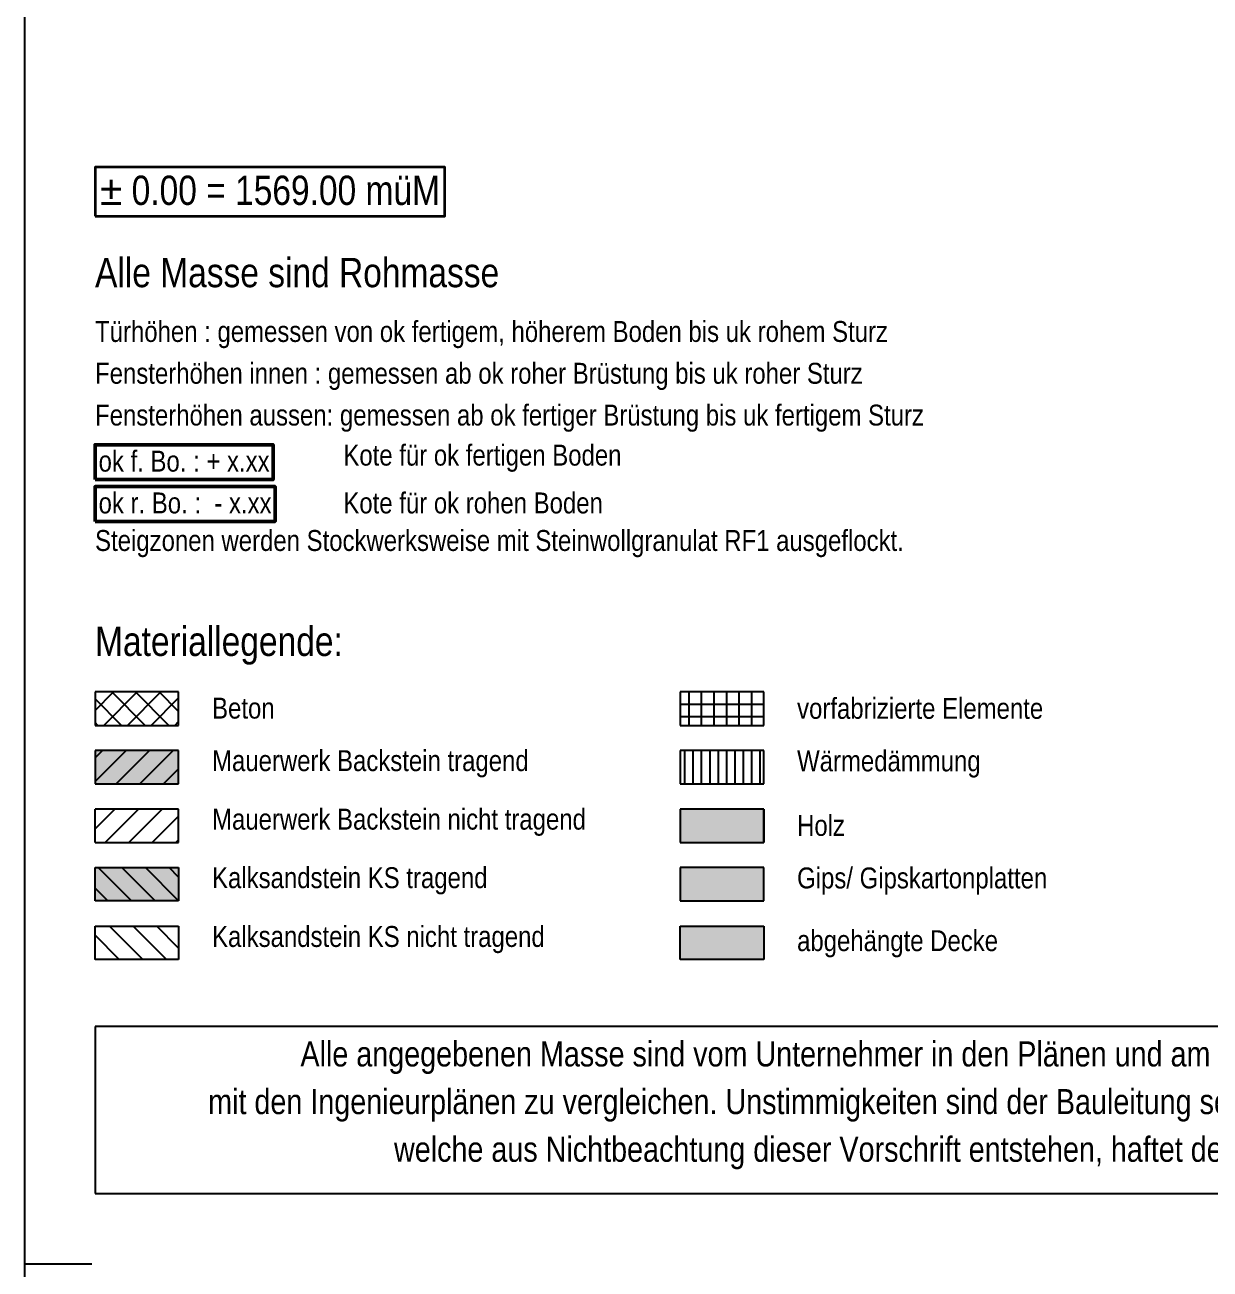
# Model space of a CAD drawing. Header units: centimetres. Extents: x 0.3 to 84.3, y 0.3 to 59.7.
# Drawn here: x 0.3 to 14.48, y 29.94 to 44.82 of the extents above; entities that cross this region are included whole.
import ezdxf

# ---------------------------------------------------------------- set-up
doc = ezdxf.new("R2010")
doc.units = ezdxf.units.CM
doc.linetypes.add('AUSGEZOGEN', pattern=[0])
doc.layers.add('Plankopf', color=7, linetype='AUSGEZOGEN', lineweight=25)
doc.styles.add('ARIALNARROW', font='ARIALN.TTF')

msp = doc.modelspace()

# ---------------------------------------------------------------- hatches: boundary and pattern name
at = {"layer": 'Plankopf', "linetype": 'AUSGEZOGEN', "lineweight": 25}
for color, points in [(254, [(1.14, 36.14), (1.14, 35.74), (2.14, 35.74), (2.14, 36.14)]), (32, [(8.14, 35.04), (9.14, 35.04), (9.14, 35.44), (8.14, 35.44)]), (254, [(1.14, 34.74), (1.14, 34.34), (2.14, 34.34), (2.14, 34.74)])]:
    msp.add_hatch(color=color, dxfattribs=at).paths.add_polyline_path(points)
at = {"layer": 'Plankopf', "linetype": 'AUSGEZOGEN', "lineweight": 25, "true_color": 0xc7c7c7}
msp.add_hatch(color=9, dxfattribs=at).paths.add_polyline_path([(8.14, 34.34), (9.14, 34.34), (9.14, 34.74), (8.14, 34.74)])
at = {"layer": 'Plankopf', "linetype": 'AUSGEZOGEN', "lineweight": 25, "true_color": 0xe0e0ff}
msp.add_hatch(color=254, dxfattribs=at).paths.add_polyline_path([(9.14, 33.64), (9.14, 34.04), (8.14, 34.04), (8.14, 33.64)])

# ---------------------------------------------------------------- linework, layer by layer
at = {"layer": 'Plankopf', "color": 7, "linetype": 'AUSGEZOGEN', "lineweight": 25}
for p, q in [((0.3, 0.3), (0.3, 59.7)), ((2.14, 36.84), (1.14, 36.84)), ((1.14, 36.84), (1.14, 36.44)), ((1.14, 36.618), (1.362, 36.84)), ((1.245, 36.44), (1.645, 36.84)), ((1.74, 36.44), (1.34, 36.84)), ((1.528, 36.44), (1.928, 36.84)), ((2.023, 36.44), (1.623, 36.84)), ((1.811, 36.44), (2.14, 36.769)), ((2.14, 36.606), (1.906, 36.84)), ((2.14, 36.44), (2.14, 36.84)), ((9.14, 36.84), (8.14, 36.84)), ((8.14, 36.84), (8.14, 36.44)), ((8.248, 36.44), (8.248, 36.84)), ((8.398, 36.44), (8.398, 36.84)), ((8.548, 36.44), (8.548, 36.84)), ((8.698, 36.44), (8.698, 36.84)), ((8.848, 36.44), (8.848, 36.84)), ((8.998, 36.44), (8.998, 36.84)), ((9.14, 36.44), (9.14, 36.84)), ((1.457, 36.44), (1.14, 36.757)), ((8.14, 36.695), (9.14, 36.695)), ((1.174, 36.44), (1.14, 36.474)), ((2.093, 36.44), (2.14, 36.487)), ((8.14, 36.545), (9.14, 36.545)), ((1.14, 36.44), (2.14, 36.44)), ((8.14, 36.44), (9.14, 36.44)), ((2.14, 36.14), (1.14, 36.14)), ((1.14, 36.14), (1.14, 35.74)), ((1.14, 35.769), (1.511, 36.14)), ((1.14, 36.052), (1.228, 36.14)), ((1.393, 35.74), (1.793, 36.14)), ((1.676, 35.74), (2.076, 36.14)), ((2.14, 35.74), (2.14, 36.14)), ((9.14, 36.14), (8.14, 36.14)), ((8.14, 36.14), (8.14, 35.74)), ((8.198, 35.74), (8.198, 36.14)), ((8.298, 35.74), (8.298, 36.14)), ((8.398, 35.74), (8.398, 36.14)), ((8.498, 35.74), (8.498, 36.14)), ((8.598, 35.74), (8.598, 36.14)), ((8.698, 35.74), (8.698, 36.14)), ((8.798, 35.74), (8.798, 36.14)), ((8.898, 35.74), (8.898, 36.14)), ((8.998, 35.74), (8.998, 36.14)), ((9.098, 35.74), (9.098, 36.14)), ((9.14, 35.74), (9.14, 36.14)), ((1.959, 35.74), (2.14, 35.921)), ((1.14, 35.74), (2.14, 35.74)), ((8.14, 35.74), (9.14, 35.74)), ((2.14, 35.44), (1.14, 35.44)), ((1.14, 35.04), (1.14, 35.44)), ((1.14, 35.204), (1.376, 35.44)), ((1.259, 35.04), (1.659, 35.44)), ((1.542, 35.04), (1.942, 35.44)), ((2.14, 35.04), (2.14, 35.44)), ((9.14, 35.44), (8.14, 35.44)), ((8.14, 35.44), (8.14, 35.04)), ((9.14, 35.44), (9.14, 35.04)), ((9.14, 35.04), (9.14, 35.44)), ((1.825, 35.04), (2.14, 35.355)), ((1.14, 35.04), (2.14, 35.04)), ((2.108, 35.04), (2.14, 35.072)), ((8.14, 35.04), (9.14, 35.04)), ((1.14, 34.74), (2.14, 34.74)), ((1.14, 34.34), (1.14, 34.74)), ((1.577, 34.34), (1.177, 34.74)), ((1.86, 34.34), (1.46, 34.74)), ((2.14, 34.343), (1.743, 34.74)), ((2.14, 34.626), (2.026, 34.74)), ((2.14, 34.74), (2.14, 34.34)), ((9.14, 34.74), (8.14, 34.74)), ((8.14, 34.74), (8.14, 34.34)), ((9.14, 34.34), (9.14, 34.74)), ((1.294, 34.34), (1.14, 34.494)), ((2.14, 34.34), (1.14, 34.34)), ((8.14, 34.34), (9.14, 34.34)), ((1.14, 34.04), (2.14, 34.04)), ((1.14, 33.64), (1.14, 34.04)), ((1.712, 33.64), (1.312, 34.04)), ((1.994, 33.64), (1.594, 34.04)), ((2.14, 33.777), (1.877, 34.04)), ((2.14, 34.04), (2.14, 33.64)), ((8.14, 34.04), (9.14, 34.04)), ((8.14, 33.64), (8.14, 34.04)), ((9.14, 34.04), (9.14, 33.64)), ((1.429, 33.64), (1.14, 33.929)), ((1.146, 33.64), (1.14, 33.646)), ((2.14, 33.64), (1.14, 33.64)), ((9.14, 33.64), (8.14, 33.64)), ((1.14, 32.84), (1.14, 30.84)), ((20.44, 32.84), (1.14, 32.84)), ((1.14, 30.84), (20.44, 30.84)), ((0.3, 30), (1.1, 30))]:
    msp.add_line(p, q, dxfattribs=at)
at = {"layer": 'Plankopf', "color": 7, "linetype": 'AUSGEZOGEN', "lineweight": 35}
msp.add_lwpolyline([(1.14, 42.531), (5.326, 42.531), (5.326, 43.115), (1.14, 43.115), (1.14, 42.531)], dxfattribs=at)
at = {"layer": 'Plankopf', "color": 7, "linetype": 'AUSGEZOGEN', "lineweight": 50}
for points in [[(1.14, 39.38), (3.27, 39.38), (3.27, 39.797), (1.14, 39.797), (1.14, 39.38)], [(1.14, 38.88), (3.293, 38.88), (3.293, 39.297), (1.14, 39.297), (1.14, 38.88)]]:
    msp.add_lwpolyline(points, dxfattribs=at)

# ---------------------------------------------------------------- texts
at = {"layer": 'Plankopf', "color": 7, "linetype": 'AUSGEZOGEN', "lineweight": 35, "char_height": 0.35, "width": 0.175, "attachment_point": 7, "style": 'ARIALNARROW'}
for s, insert in [('±\\~0.00\\~=\\~1569.00\\~müM', (1.198, 42.66)), ('Alle\\~Masse\\~sind\\~Rohmasse', (1.14, 41.676)), ('Materiallegende:', (1.14, 37.165))]:
    msp.add_mtext(s, dxfattribs=dict(at, insert=insert))
at = {"layer": 'Plankopf', "color": 7, "linetype": 'AUSGEZOGEN', "lineweight": 50, "attachment_point": 7, "style": 'ARIALNARROW'}
for s, insert, char_height, width in [('Türhöhen\\~:\\~gemessen\\~von\\~ok\\~fertigem,\\~höherem\\~Boden\\~bis\\~uk\\~rohem\\~Sturz', (1.14, 40.951), 0.25, 0.125), ('Fensterhöhen\\~innen\\~:\\~gemessen\\~ab\\~ok\\~roher\\~Brüstung\\~bis\\~uk\\~roher\\~Sturz', (1.14, 40.451), 0.25, 0.125), ('Fensterhöhen\\~aussen:\\~gemessen\\~ab\\~ok\\~fertiger\\~Brüstung\\~bis\\~uk\\~fertigem\\~Sturz', (1.14, 39.951), 0.25, 0.125), ('ok\\~f.\\~Bo.\\~:\\~+\\~x.xx', (1.182, 39.472), 0.25, 0.125), ('Kote\\~für\\~ok\\~fertigen\\~Boden', (4.111, 39.472), 0.25, 0.125), ('ok\\~r.\\~Bo.\\~:\\~\\~-\\~x.xx', (1.182, 38.972), 0.25, 0.125), ('Kote\\~für\\~ok\\~rohen\\~Boden', (4.111, 38.972), 0.25, 0.125), ('Steigzonen\\~werden\\~Stockwerksweise\\~mit\\~Steinwollgranulat\\~RF1\\~ausgeflockt.', (1.14, 38.451), 0.25, 0.125), ('Beton', (2.54, 36.518), 0.25, 0.125), ('vorfabrizierte\\~Elemente', (9.54, 36.515), 0.25, 0.125), ('Mauerwerk\\~Backstein\\~tragend', (2.54, 35.818), 0.25, 0.125), ('Wärmedämmung', (9.54, 35.815), 0.25, 0.125), ('Mauerwerk\\~Backstein\\~nicht\\~tragend', (2.54, 35.118), 0.25, 0.125), ('Holz', (9.54, 35.115), 0.25, 0.125), ('Kalksandstein\\~KS\\~tragend', (2.54, 34.418), 0.25, 0.125), ('Gips/\\~Gipskartonplatten', (9.54, 34.415), 0.25, 0.125), ('Kalksandstein\\~KS\\~nicht\\~tragend', (2.54, 33.715), 0.25, 0.125), ('abgehängte\\~Decke', (9.54, 33.665), 0.25, 0.125), ('Alle\\~angegebenen\\~Masse\\~sind\\~vom\\~Unternehmer\\~in\\~den\\~Plänen\\~und\\~am\\~Bau\\~zu\\~überprüfen\\~und', (3.597, 32.27), 0.3, 0.15), ('mit\\~den\\~Ingenieurplänen\\~zu\\~vergleichen.\\~Unstimmigkeiten\\~sind\\~der\\~Bauleitung\\~sofort\\~mitzuteilen.\\~Für\\~Schäden,', (2.493, 31.7), 0.3, 0.15), ('welche\\~aus\\~Nichtbeachtung\\~dieser\\~Vorschrift\\~entstehen,\\~haftet\\~der\\~Unternehmer.', (4.717, 31.13), 0.3, 0.15)]:
    msp.add_mtext(s, dxfattribs=dict(at, insert=insert, char_height=char_height, width=width))

doc.saveas('drawing.dxf')
